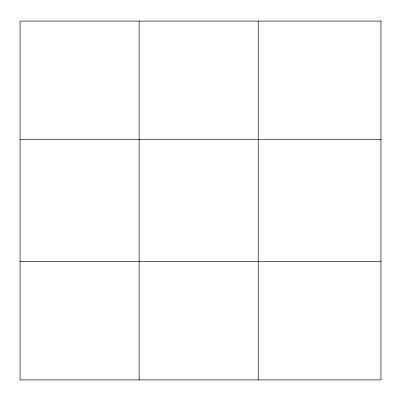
<?xml version="1.0" encoding="UTF-8"?>
<svg xmlns="http://www.w3.org/2000/svg" width="401" height="401" viewBox="0 0 401 401"><rect width="100%" height="100%" fill="white"/><g stroke="black" fill="none" stroke-linecap="round" stroke-linejoin="round"><path stroke-width="0.6" d="M139.147 21.093L139.147 379.907M258.244 21.093L258.244 379.907M20.05 139.503L380.95 139.503M20.05 261.497L380.95 261.497M380.95 21.093L380.95 379.907L20.05 379.907L20.05 21.093L380.95 21.093"/></g></svg>
